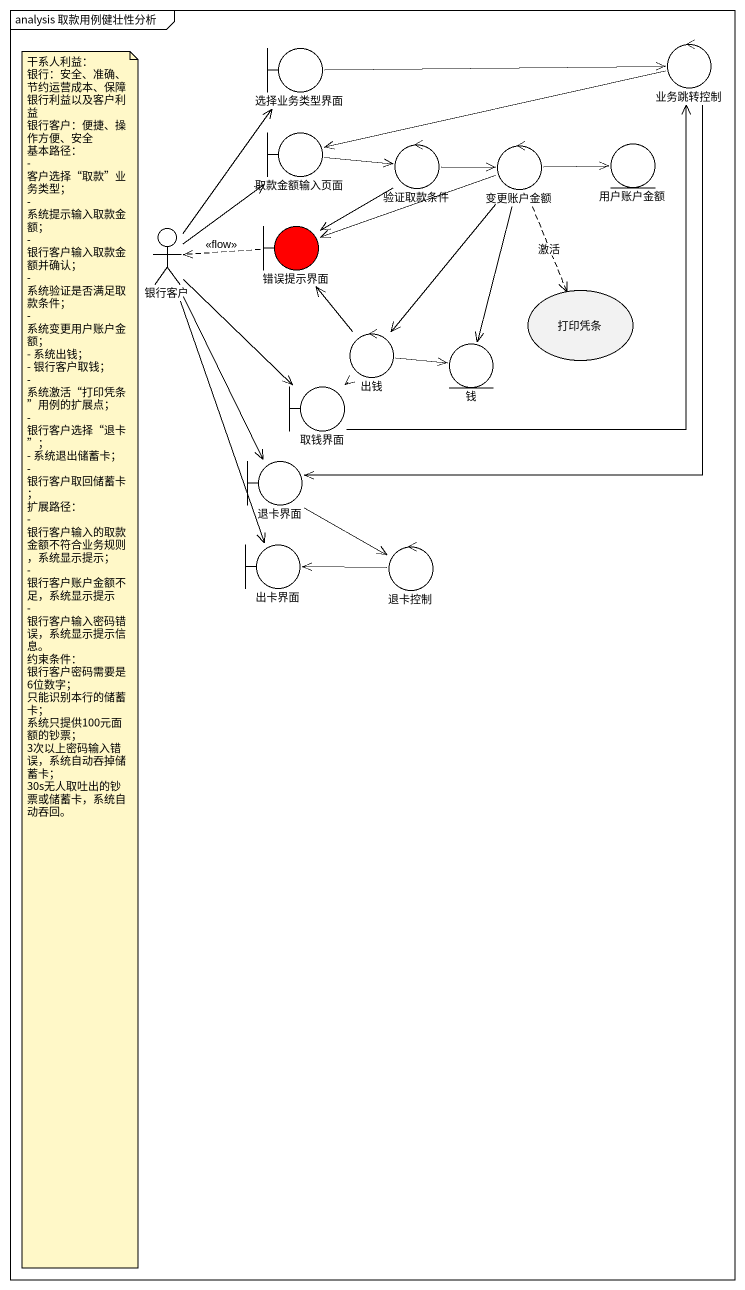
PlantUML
@startuml
mainframe analysis 取款用例健壮性分析
boundary 选择业务类型界面
control 业务跳转控制
boundary 取款金额输入页面
control 验证取款条件
control 变更账户金额
entity 用户账户金额
actor 银行客户
boundary 错误提示界面 #FF0000
usecase 打印凭条
control 出钱
entity 钱
boundary 取钱界面
boundary 退卡界面
boundary 出卡界面
control 退卡控制
选择业务类型界面 -right-> 业务跳转控制
业务跳转控制 -left-> 取款金额输入页面
业务跳转控制 --> 退卡界面
取款金额输入页面 -right-> 验证取款条件
验证取款条件 -right-> 变更账户金额
验证取款条件 --> 错误提示界面
变更账户金额 -right-> 用户账户金额
变更账户金额 -left-> 错误提示界面
变更账户金额 ..> 打印凭条 : 激活
变更账户金额 --> 出钱
变更账户金额 --> 钱
银行客户 -up-> 选择业务类型界面
银行客户 -up-> 取款金额输入页面
银行客户 --> 取钱界面
银行客户 --> 退卡界面
银行客户 --> 出卡界面
错误提示界面 .left.> 银行客户 : <<flow>>
出钱 -up-> 错误提示界面
出钱 -right-> 钱
出钱 --> 取钱界面
取钱界面 -up-> 业务跳转控制
退卡界面 --> 退卡控制
退卡控制 -left-> 出卡界面
note as N1
  干系人利益：
  银行：安全、准确、节约运营成本、保障银行利益以及客户利益
  银行客户：便捷、操作方便、安全
  基本路径：
  - 客户选择“取款”业务类型；
  - 系统提示输入取款金额；
  - 银行客户输入取款金额并确认；
  - 系统验证是否满足取款条件；
  - 系统变更用户账户金额；
  - 系统出钱；
  - 银行客户取钱；
  - 系统激活“打印凭条”用例的扩展点；
  - 银行客户选择“退卡”；
  - 系统退出储蓄卡；
  - 银行客户取回储蓄卡；
  扩展路径：
  - 银行客户输入的取款金额不符合业务规则，系统显示提示；
  - 银行客户账户金额不足，系统显示提示
  - 银行客户输入密码错误，系统显示提示信息。
  约束条件：
  银行客户密码需要是6位数字；
  只能识别本行的储蓄卡；
  系统只提供100元面额的钞票；
  3次以上密码输入错误，系统自动吞掉储蓄卡；
  30s无人取吐出的钞票或储蓄卡，系统自动吞回。
end note
@enduml
